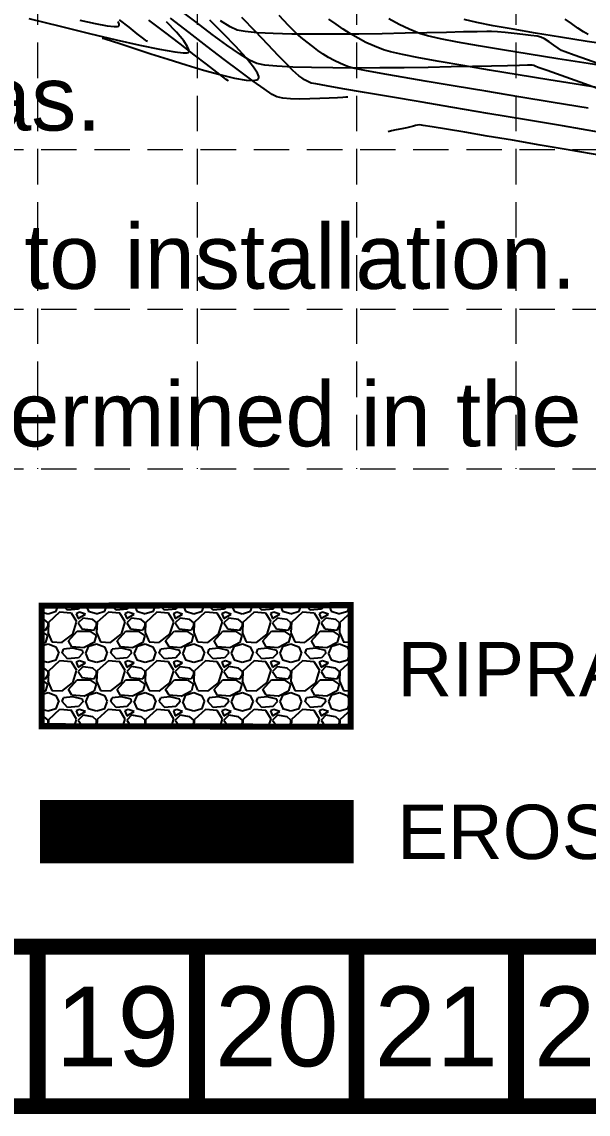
# Model space of a CAD drawing. Header units: inches. Extents: x 2547543 to 2548696, y 7125653 to 7126375.
# Drawn here: x 2547883.8 to 2547947.7, y 7125653.5 to 7125776.7 of the extents above; entities that cross this region are included whole.
import ezdxf
from ezdxf.enums import TextEntityAlignment as Align

# ---------------------------------------------------------------- set-up
doc = ezdxf.new("R2010")
doc.units = ezdxf.units.IN
doc.header["$MEASUREMENT"] = 0
doc.linetypes.add('ACAD_ISO02W100', pattern=[15, 12, -3])
doc.linetypes.add('HIDDEN', pattern=[0.375, 0.25, -0.125])
for name, color, linetype in [('BASE', 7, 'Continuous'), ('CONT-MJR', 6, 'Continuous'), ('CONT-MNR', 14, 'Continuous'), ('GRID', 254, 'HIDDEN'), ('LEGEND', 7, 'Continuous'), ('V-TOPO-MAJR-E', 6, 'Continuous'), ('V-TOPO-MINR-E', 14, 'Continuous')]:
    doc.layers.add(name, color=color, linetype=linetype)
doc.styles.add("L200'", font='ARIAL.TTF', dxfattribs={"height": 0.001968503937008})
doc.styles.get("Standard").update_dxf_attribs({"font": 'ARIAL.TTF'})

msp = doc.modelspace()

# ---------------------------------------------------------------- hatches: boundary and pattern name
at = {"layer": 'LEGEND', "linetype": 'ACAD_ISO02W100'}
h = msp.add_hatch(dxfattribs=at)
h.set_pattern_fill('GRAVEL', color=240, scale=5.484995999920184, style=0)
h.set_pattern_definition([(228.0128, (2547495.752095913, 7125420.245029061), (-43.87995830275605, -49.36497135799203), [0.7379294218452616, -73.05514440258492]), (184.9697, (2547495.258446272, 7125419.696529461), (65.81995776661223, 5.484948318888634), [1.266310056509573, -125.3646571994757]), (132.5103999999999, (2547493.996897192, 7125419.586829541), (54.84990908937124, -60.33500357527083), [0.892891528835007, -88.39637105458569]), (267.2737, (2547491.857748752, 7125418.215580542), (5.484974157169755, 109.6999216163319), [1.153154589031219, -114.1622823741067]), (292.8337, (2547491.802898793, 7125417.063731381), (-27.42503433088401, 65.81993231765765), [1.130759350363546, -111.9453292658791]), (357.2737, (2547492.241698472, 7125416.021582141), (-109.699921616332, 5.484974157169756), [1.153154589031219, -114.1622823741068]), (37.6942, (2547493.393547632, 7125415.966732182), (-71.3049882896476, -54.8499073715457), [1.524987952861808, -150.973686663407]), (72.2553, (2547494.600246752, 7125416.899181501), (38.39503103283741, 120.669891326606), [1.43974563002705, -142.534866737642]), (121.4296, (2547495.039046432, 7125418.270430501), (-43.8800131637859, 71.30492077414397), [1.157059906183163, -114.5490568670412]), (175.2364, (2547494.435696872, 7125419.257729782), (60.33496118968117, -5.484949556601065), [1.320962556652766, -64.7271378510055]), (222.3974, (2547493.119297832, 7125419.367429701), (-65.81999231964949, -60.3349125690011), [1.708291034183142, -169.1209385390391]), (138.8141, (2547497.287894792, 7125418.160730582), (-38.39498816265884, 32.90996126321686), [0.5830605597875157, -57.72324224378405]), (171.4692, (2547496.849095112, 7125418.544680301), (71.30493859118023, -10.97003538637697), [1.109269136035848, -109.8179077473568]), (225, (2547495.752095913, 7125418.709230182), (-6.089568849088272e-16, -5.484997697246446), [0.7756936193047123, -6.981259028730414]), (203.1985999999999, (2547495.368146192, 7125419.367429701), (27.42497852231091, 10.96999926891278), [0.4177263253619216, -41.35475811593823]), (291.8014, (2547494.984196472, 7125419.202879821), (-5.4849955090166, 16.45498949722353), [0.5907505241794034, -28.94685795973077]), (30.9638, (2547495.203596312, 7125418.654380221), (16.45497715201813, 10.97000562205135), [0.9594848652700285, -31.02326353045626]), (161.5651, (2547496.026345713, 7125419.148029861), (10.96999438358102, -5.484987241603119), [0.6938026290259044, -16.6512795516097]), (16.38950000000001, (2547491.802898793, 7125419.202879821), (54.84997205748265, 16.45494801314128), [0.9719412911858561, -96.22243465221977]), (70.3462, (2547492.735348112, 7125419.477129621), (-21.93995793153377, -60.33496771291358), [0.8154049903441343, -80.72492400919327]), (293.1986, (2547496.026345713, 7125420.245029061), (-10.96999926891279, 27.4249785223109), [0.8354471657278432, -40.9370372755723]), (343.6105, (2547496.355445472, 7125419.477129621), (-54.84997205748265, 16.45494801314129), [0.9719412911858473, -96.2224346522186]), (339.444, (2547491.802898793, 7125415.802182301), (-27.42499011690873, 10.96997004022877), [0.9372761164663606, -45.92655164683566]), (294.7751, (2547492.680498152, 7125415.473082541), (-27.42493715764191, 60.33497476789587), [0.7853307572765628, -77.74786015529597]), (66.80140000000002, (2547496.081195672, 7125414.760033062), (10.9699992689128, 27.4249785223109), [0.8354471657278428, -40.93703727557228]), (17.35400000000001, (2547496.410295432, 7125415.527932501), (-71.30495907370046, -21.93995384459399), [0.91945536446262, -91.02583425697941]), (69.444, (2547493.393547632, 7125414.760033062), (-10.96997004022879, -27.42499011690872), [0.4686380582331809, -46.39518970506888]), (101.3098999999995, (2547495.752095913, 7125414.760033062), (-5.484983012336061, 21.9399881256645), [0.2796799460359292, -27.68841887248097]), (165.9638, (2547495.697245952, 7125415.03428286), (16.45499099451209, -5.484985344554386), [1.130759350363545, -21.48445508188736]), (186.009, (2547494.600246752, 7125415.308532662), (54.84995863292247, 5.484992256310814), [1.047908485784752, -103.7427919977984]), (303.6901, (2547495.203596312, 7125418.160730582), (-5.485003319686785, 10.96998957421694), [0.7910570931004887, -18.98537571940773]), (353.1572, (2547495.642395992, 7125417.502531061), (93.24492851829547, -10.97003586842569), [1.381089082803903, -136.7275833427584]), (60.94540000000001, (2547497.013644992, 7125417.337981181), (-21.93998414886868, -38.39497410880447), [0.5647132481677825, -55.90677611849048]), (90, (2547497.287894792, 7125417.831630821), (-5.484995999920184, 5.484995999920183), [0.3290997599952109, -5.155896239924971]), (120.2564, (2547494.490546832, 7125415.473082541), (21.93995595381396, -38.39498546979467), [0.7619975842929115, -75.43800218482224]), (48.01279999999997, (2547494.106597112, 7125416.131282061), (43.87995830275605, 49.36497135799203), [1.475858843690523, -72.31721498073962]), (0, (2547495.093896392, 7125417.228281261), (5.484995999920184, 5.484995999920183), [1.426098959979248, -4.058897039940936]), (325.3048, (2547496.519995352, 7125417.228281261), (-54.84992850977137, 38.39501922303243), [0.8672546575313798, -85.85814527565462]), (254.0546, (2547497.233044832, 7125416.73463162), (-5.484995392711276, -21.93998469436728), [0.7986263875803788, -39.13274784139855]), (207.646, (2547497.013644992, 7125415.966732182), (-104.2149010008804, -54.85000230590391), [1.300300576721079, -128.7299710102308]), (175.4261, (2547495.861795832, 7125415.363382622), (-71.30495106130222, 5.484967484309523), [1.375631511783969, -136.187371571721])])
h.paths.add_polyline_path([(2547886.027442979, 7125697.251104909), (2547920.933253584, 7125697.189078931), (2547920.933253584, 7125710.901568932), (2547886.027442979, 7125710.848935866)])

# ---------------------------------------------------------------- linework, layer by layer
at = {"layer": 'BASE', "const_width": 1.799999999973807}
for points in [[(2547543.583313602, 7125654.376313475), (2548695.583313586, 7125654.376313475), (2548695.583313586, 7126374.376313465), (2547543.583313602, 7126374.376313465)], [(2547561.543997881, 7125672.371599755), (2548677.633600889, 7125672.340385177), (2548677.610338688, 7126356.384924904), (2547561.770809304, 7126356.405646428)]]:
    msp.add_lwpolyline(points, close=True, dxfattribs=at)
for points in [[(2547885.583313597, 7125654.376313475), (2547885.583313597, 7125672.376313475)], [(2547903.583313597, 7125654.376313475), (2547903.583313597, 7125672.376313475)], [(2547921.583313597, 7125654.376313475), (2547921.583313597, 7125672.376313475)], [(2547939.583313596, 7125654.376313475), (2547939.583313596, 7125672.376313475)]]:
    msp.add_lwpolyline(points, dxfattribs=at)
at = {"layer": 'CONT-MJR', "color": 35}
for points, elevation in [([(2547884.574005778, 7125777.09536058), (2547888.114532918, 7125776.21006359)], 580), ([(2547888.114532918, 7125776.21006359), (2547891.437912921, 7125775.401159843)], 580), ([(2547891.437912921, 7125775.401159843), (2547894.469697839, 7125774.688870899)], 580), ([(2547928.690120609, 7125775.412166108), (2547927.548904141, 7125775.885947756)], 575), ([(2547897.135439717, 7125774.093418314), (2547899.360690606, 7125773.635023642)], 580), ([(2547931.061750141, 7125774.814660741), (2547929.605488515, 7125775.142116044)], 575), ([(2547935.352677546, 7125774.013244465), (2547932.997836236, 7125774.436227711)], 575), ([(2547902.018467047, 7125773.219846385), (2547902.458592954, 7125773.215078513)], 580), ([(2547902.458592954, 7125773.215078513), (2547902.614280059, 7125773.252792553)], 580), ([(2547902.668254847, 7125773.542118689), (2547902.519278906, 7125773.913367577)], 580), ([(2547902.614280059, 7125773.252792553), (2547902.649017812, 7125773.284402676)], 580), ([(2547902.649017812, 7125773.284402676), (2547902.675256899, 7125773.35678546)], 580), ([(2547902.675256899, 7125773.35678546), (2547902.668254847, 7125773.542118689)], 580), ([(2547941.074348805, 7125773.059337374), (2547938.065204821, 7125773.552138516)], 575)]:
    msp.add_lwpolyline(points, dxfattribs=dict(at, elevation=elevation))
at = {"layer": 'CONT-MJR', "color": 35, "extrusion": (0.7217572782486569, 0.6921462499321157, 0), "elevation": 6771045.101981997}
msp.add_lwpolyline([(3379560.081070879, 580), (3379561.679477894, 580)], dxfattribs=at)
at = {"layer": 'CONT-MJR', "color": 35, "extrusion": (-0.4663959747058611, -0.8845760536992678, 0), "elevation": -7491633.811767733}
msp.add_lwpolyline([(-1069598.764342901, 575.0000000000009), (-1069600.066637354, 575.0000000000009)], dxfattribs=at)
at = {"layer": 'CONT-MJR', "color": 35, "extrusion": (0.7648755596253214, 0.6441780641157004, 0), "elevation": 6539095.698669424}
msp.add_lwpolyline([(3809028.167595879, 580), (3809029.477214019, 580)], dxfattribs=at)
at = {"layer": 'CONT-MJR', "color": 35, "extrusion": (0.4286906081915732, 0.9034513614181668, 0), "elevation": 7530064.535888026}
msp.add_lwpolyline([(752824.5855314909, 575), (752825.8574642711, 575)], dxfattribs=at)
at = {"layer": 'CONT-MJR', "color": 35, "extrusion": (-0.2829610833138883, -0.9591313910668501, 0), "elevation": -7555519.545863903}
msp.add_lwpolyline([(427482.2131882776, 575.0000000000009), (427481.258816527, 575.0000000000009)], dxfattribs=at)
at = {"layer": 'CONT-MJR', "color": 35, "extrusion": (0.2179998171116188, 0.9759488099994287, 0), "elevation": 7509831.856341439}
msp.add_lwpolyline([(-933196.9967532726, 580.0000000000009), (-933199.7281894421, 580.0000000000009)], dxfattribs=at)
at = {"layer": 'CONT-MJR', "color": 35, "extrusion": (0.8334238349258989, 0.5526343378558809, 0), "elevation": 6061430.036959383}
msp.add_lwpolyline([(4530731.400030704, 580), (4530732.175371029, 580)], dxfattribs=at)
at = {"layer": 'CONT-MJR', "color": 35, "extrusion": (-0.1918327065692179, -0.9814276400684506, 0), "elevation": -7482208.871739002}
msp.add_lwpolyline([(1133655.272615645, 575), (1133653.299891405, 575)], dxfattribs=at)
at = {"layer": 'CONT-MJR', "color": 35, "extrusion": (-0.173391867723022, -0.9848529129811833, 0), "elevation": -7459623.950617991}
msp.add_lwpolyline([(1273754.90781082, 580.0000000000009), (1273756.64442745, 580.0000000000009)], dxfattribs=at)
at = {"layer": 'CONT-MJR', "color": 35, "extrusion": (-0.1195236204606179, -0.992831357357324, 0), "elevation": -7379225.571906656}
msp.add_lwpolyline([(1677937.851285179, 580.0000000000009), (1677938.80559075, 580.0000000000009)], dxfattribs=at)
at = {"layer": 'CONT-MJR', "color": 35, "extrusion": (0.1675871266644961, 0.9858572690690769, 0), "elevation": 7451997.273382706}
msp.add_lwpolyline([(-1317715.347855219, 575.0000000000009), (-1317712.596415066, 575.0000000000009)], dxfattribs=at)
at = {"layer": 'CONT-MJR', "color": 35, "extrusion": (-0.1576694723163681, -0.9874919430048419, 0), "elevation": -7438376.008462401}
msp.add_lwpolyline([(1392557.689848926, 575.0000000000005), (1392554.40405863, 575.0000000000005)], dxfattribs=at)
at = {"layer": 'CONT-MJR', "color": 35, "extrusion": (-0.1551281213709652, -0.9878943597166223, 0), "elevation": -7434768.317713321}
msp.add_lwpolyline([(1411695.575076169, 575), (1411692.114008073, 575)], dxfattribs=at)
at = {"layer": 'CONT-MJR', "color": 35, "extrusion": (-0.1536549575777744, -0.988124564015981, 0), "elevation": -7432655.156710106}
msp.add_lwpolyline([(1422783.12794909, 575.0000000000009), (1422779.552915402, 575.0000000000009)], dxfattribs=at)
at = {"layer": 'CONT-MNR', "color": 35, "extrusion": (-0.2098918373214926, -0.9777246118543852, 0), "elevation": -7501828.84353099}
msp.add_lwpolyline([(995492.7030294528, 581.0000000000009), (995494.4669845023, 581.0000000000009)], dxfattribs=at)
at = {"layer": 'CONT-MNR', "color": 35, "extrusion": (-0.1789476599682755, -0.9838585950185518, 0), "elevation": -7466695.812388762}
msp.add_lwpolyline([(1231624.486881633, 581.0000000000009), (1231625.879410312, 581.0000000000009)], dxfattribs=at)
at = {"layer": 'CONT-MNR', "color": 35, "extrusion": (0.923181151012323, 0.3843651420401731, 0), "elevation": 5091068.519804016}
msp.add_lwpolyline([(5599060.571998866, 581), (5599060.876758706, 581)], dxfattribs=at)
at = {"layer": 'CONT-MNR', "color": 35, "extrusion": (0.7027547199354185, 0.7114322199679262, 0), "elevation": 6860059.553956343}
msp.add_lwpolyline([(3195009.437751917, 579), (3195011.624825195, 579)], dxfattribs=at)
at = {"layer": 'CONT-MNR', "color": 35}
for points, elevation in [([(2547910.186904754, 7125775.609336983), (2547908.635274095, 7125777.21823607)], 578), ([(2547919.279211396, 7125776.437476734), (2547918.47330453, 7125777.021553371)], 576), ([(2547935.16450762, 7125776.651169923), (2547933.723490193, 7125776.986502542)], 574), ([(2547894.733707257, 7125776.219055508), (2547894.764249518, 7125776.247627921)], 581), ([(2547894.764249518, 7125776.247627921), (2547894.78732931, 7125776.30907842)], 581), ([(2547894.78732931, 7125776.30907842), (2547894.783947397, 7125776.458196354)], 581), ([(2547914.763475792, 7125775.449993757), (2547913.921285755, 7125776.292738865)], 577), ([(2547939.259820051, 7125775.874295049), (2547937.028000973, 7125776.278854554)], 574), ([(2547941.80581465, 7125775.442230024), (2547939.259820051, 7125775.874295049)], 574), ([(2547944.611834567, 7125774.987398095), (2547941.80581465, 7125775.442230024)], 574), ([(2547892.860883489, 7125774.891099208), (2547892.994823141, 7125774.855203678)], 579), ([(2547893.319644198, 7125774.761507464), (2547893.93854368, 7125774.570887079)], 579), ([(2547893.93854368, 7125774.570887079), (2547894.979600888, 7125774.236374349)], 579), ([(2547916.015692628, 7125774.404475693), (2547915.329454223, 7125774.94148501)], 577), ([(2547950.787349541, 7125774.028387981), (2547947.623729598, 7125774.514537876)], 574), ([(2547909.111317345, 7125772.648201942), (2547907.959158474, 7125773.925296558)], 579), ([(2547917.235648619, 7125773.474711065), (2547916.642831259, 7125773.91780469)], 577), ([(2547902.346453418, 7125771.861246129), (2547904.320646404, 7125771.273279242)], 579), ([(2547909.966660614, 7125771.584657473), (2547909.111317345, 7125772.648201942)], 579), ([(2547910.394704803, 7125770.925035023), (2547909.966660614, 7125771.584657473)], 579), ([(2547914.407976139, 7125771.213869047), (2547913.747018584, 7125771.893879809)], 578), ([(2547920.552164034, 7125771.676270735), (2547919.759275453, 7125772.002891557)], 577), ([(2547933.601760876, 7125771.780434977), (2547930.929401037, 7125772.241790193)], 576), ([(2547904.320646404, 7125771.273279242), (2547906.169723157, 7125770.765752086)], 579), ([(2547906.169723157, 7125770.765752086), (2547907.804629591, 7125770.377721496)], 579), ([(2547907.804629591, 7125770.377721496), (2547909.136311619, 7125770.148244301)], 579), ([(2547910.545008601, 7125770.560587687), (2547910.394704803, 7125770.925035023)], 579), ([(2547910.556318018, 7125770.386344645), (2547910.545008601, 7125770.560587687)], 579), ([(2547915.085060267, 7125770.626261937), (2547914.725649665, 7125770.907126564)], 578), ([(2547915.723718105, 7125770.174826825), (2547915.406365032, 7125770.385268401)], 578), ([(2547922.51383697, 7125771.239988942), (2547921.21491192, 7125771.503897429)], 577), ([(2547943.297606639, 7125770.187652119), (2547939.84523506, 7125770.746048542)], 576), ([(2547909.136311619, 7125770.148244301), (2547909.923491322, 7125770.105067181)], 579), ([(2547909.923491322, 7125770.105067181), (2547910.321690472, 7125770.167710143)], 579), ([(2547910.484953118, 7125770.259409319), (2547910.533786106, 7125770.32117743)], 579), ([(2547932.72737835, 7125769.459903242), (2547929.555709876, 7125769.994502424)], 577), ([(2547936.199241371, 7125768.881493893), (2547932.72737835, 7125769.459903242)], 577), ([(2547950.56676185, 7125769.025039856), (2547946.891239363, 7125769.611543424)], 576), ([(2547928.759779494, 7125767.679257948), (2547925.413439669, 7125768.245421317)], 578), ([(2547939.904102415, 7125768.268819378), (2547936.199241371, 7125768.881493893)], 577), ([(2547943.774764957, 7125767.631424703), (2547939.904102415, 7125768.268819378)], 577), ([(2547947.744032475, 7125766.978854869), (2547943.774764957, 7125767.631424703)], 577), ([(2547925.539516037, 7125764.402728663), (2547925.149545593, 7125764.318742771)], 579), ([(2547926.68434217, 7125764.649283873), (2547926.08010913, 7125764.519153366)], 579), ([(2547928.483671058, 7125765.062221625), (2547928.262460237, 7125765.001867753)], 579), ([(2547928.7378245, 7125765.091531609), (2547928.483671058, 7125765.062221625)], 579), ([(2547930.143572536, 7125764.867899595), (2547929.122877992, 7125765.034103121)], 579), ([(2547931.729761081, 7125764.604632048), (2547930.143572536, 7125764.867899595)], 579), ([(2547933.811296578, 7125764.256011494), (2547931.729761081, 7125764.604632048)], 579), ([(2547945.687967095, 7125762.242219493), (2547942.326514286, 7125762.815141931)], 579), ([(2547949.194031607, 7125761.642499116), (2547945.687967095, 7125762.242219493)], 579)]:
    msp.add_lwpolyline(points, dxfattribs=dict(at, elevation=elevation))
at = {"layer": 'CONT-MNR', "color": 35, "extrusion": (0.7212531506958676, 0.6926715618612361, 0), "elevation": 6773513.537594414}
msp.add_lwpolyline([(3374621.086946836, 577), (3374622.640364944, 577)], dxfattribs=at)
at = {"layer": 'CONT-MNR', "color": 35, "extrusion": (-0.1959221859121364, -0.9806194455890676, 0), "elevation": -7486872.176054503}
msp.add_lwpolyline([(1102458.930920137, 574), (1102457.030597477, 574)], dxfattribs=at)
at = {"layer": 'CONT-MNR', "color": 35, "extrusion": (-0.1213180274936688, -0.992613689309716, 0), "elevation": -7382248.492494216}
msp.add_lwpolyline([(1664588.795061388, 581.0000000000009), (1664589.580660489, 581.0000000000009)], dxfattribs=at)
at = {"layer": 'CONT-MNR', "color": 35, "extrusion": (-0.006335674493894516, -0.9999799294129396, 0), "elevation": -7141775.79700103}
msp.add_lwpolyline([(2502696.494253132, 581.0000000000009), (2502696.864169474, 581.0000000000009)], dxfattribs=at)
at = {"layer": 'CONT-MNR', "color": 35, "extrusion": (0.2495806569559062, -0.9683540136094125, 0), "elevation": -6264368.760311756}
msp.add_lwpolyline([(4245719.863978729, 581), (4245720.001712356, 581)], dxfattribs=at)
at = {"layer": 'CONT-MNR', "color": 35, "extrusion": (0.7193337590190907, 0.6946646263740979, 0), "elevation": 6782819.29133855}
msp.add_lwpolyline([(3355868.213119383, 579.0000000000009), (3355870.207889033, 579.0000000000009)], dxfattribs=at)
at = {"layer": 'CONT-MNR', "color": 35, "extrusion": (0.7217624519849999, 0.692140854815406, 0), "elevation": 6771026.325407207}
msp.add_lwpolyline([(3379602.516698933, 578.0000000000009), (3379604.54133283, 578.0000000000009)], dxfattribs=at)
at = {"layer": 'CONT-MNR', "color": 35, "extrusion": (-0.668331417983148, -0.743863640552914, 0), "elevation": -7003456.754768909}
msp.add_lwpolyline([(-2867077.698083065, 577), (-2867078.458946213, 577)], dxfattribs=at)
at = {"layer": 'CONT-MNR', "color": 35, "extrusion": (0.5646835719496575, 0.8253074963734282, 0), "elevation": 7319724.870955179}
msp.add_lwpolyline([(1920991.031588283, 576), (1920992.010341521, 576)], dxfattribs=at)
at = {"layer": 'CONT-MNR', "color": 35, "extrusion": (-0.5361057303046038, -0.8441508431166597, 0), "elevation": -7381184.279996775}
msp.add_lwpolyline([(-1669339.420149444, 576), (-1669340.395081508, 576)], dxfattribs=at)
at = {"layer": 'CONT-MNR', "color": 35, "extrusion": (0.5018053909217265, 0.8649805487072488, 0), "elevation": 7442217.530961675}
msp.add_lwpolyline([(1371849.479956298, 576), (1371850.464439584, 576)], dxfattribs=at)
at = {"layer": 'CONT-MNR', "color": 35, "extrusion": (-0.2771547319254491, -0.9608252986736624, 0), "elevation": -7552785.353487287}
msp.add_lwpolyline([(473137.8279843943, 579.0000000000009), (473138.1660490339, 579.0000000000009)], dxfattribs=at)
at = {"layer": 'CONT-MNR', "color": 35, "extrusion": (-0.3114287165617596, -0.9502695167691613, 0), "elevation": -7564893.703636851}
msp.add_lwpolyline([(202016.2061009915, 579), (202017.8731196835, 579)], dxfattribs=at)
at = {"layer": 'CONT-MNR', "color": 35, "extrusion": (0.7225960116146799, 0.6912705722063955, 0), "elevation": 6766948.724330386}
msp.add_lwpolyline([(3387757.937538331, 578), (3387759.677503489, 578)], dxfattribs=at)
at = {"layer": 'CONT-MNR', "color": 35, "extrusion": (-0.6130741066912789, -0.7900254044679135, 0), "elevation": -7191604.141288174}
msp.add_lwpolyline([(-2355708.60283883, 577), (-2355709.396659672, 577)], dxfattribs=at)
at = {"layer": 'CONT-MNR', "color": 35, "extrusion": (-0.463017825380464, -0.8863489681722128, 0), "elevation": -7495656.395036798}
msp.add_lwpolyline([(-1041011.951217786, 576), (-1041012.959263055, 576)], dxfattribs=at)
at = {"layer": 'CONT-MNR', "color": 35, "extrusion": (-0.4213834264249285, -0.906882576706812, 0), "elevation": -7535893.028773608}
msp.add_lwpolyline([(-692015.5243805805, 576), (-692016.5705498685, 576)], dxfattribs=at)
at = {"layer": 'CONT-MNR', "color": 35, "extrusion": (-0.1550977683139832, -0.9878991255507934, 0), "elevation": -7434727.402005475}
msp.add_lwpolyline([(1411923.504718211, 574.0000000000009), (1411920.455930178, 574.0000000000009)], dxfattribs=at)
at = {"layer": 'CONT-MNR', "color": 35, "extrusion": (0.3114523118138133, 0.9502617836500798, 0), "elevation": 7564898.717441773}
msp.add_lwpolyline([(-201830.0355052138, 579), (-201831.9457337353, 579)], dxfattribs=at)
at = {"layer": 'CONT-MNR', "color": 35, "extrusion": (-0.307135173081951, -0.9516659001224747, 0), "elevation": -7563904.502084756}
msp.add_lwpolyline([(236172.4429582083, 579.0000000000005), (236174.4996287161, 579.0000000000005)], dxfattribs=at)
at = {"layer": 'CONT-MNR', "color": 35, "extrusion": (0.7217456261206407, 0.692158400350472, 0), "elevation": 6771108.477973518}
msp.add_lwpolyline([(3379434.793773789, 578), (3379436.174953706, 578)], dxfattribs=at)
at = {"layer": 'CONT-MNR', "color": 35, "extrusion": (0.5715582618794619, 0.8205614865915463, 0), "elevation": 7303418.422143571}
msp.add_lwpolyline([(1982071.236332824, 577.0000000000005), (1982071.947156576, 577.0000000000005)], dxfattribs=at)
at = {"layer": 'CONT-MNR', "color": 35, "extrusion": (0.5321869489833736, 0.84662686664892, 0), "elevation": 7388839.535692549}
msp.add_lwpolyline([(1635107.041988607, 577), (1635107.748923807, 577)], dxfattribs=at)
at = {"layer": 'CONT-MNR', "color": 35, "extrusion": (-0.3787151390405574, -0.9255132864856621, 0), "elevation": -7559935.718822951}
msp.add_lwpolyline([(-340500.22873904, 576), (-340501.3279964542, 576)], dxfattribs=at)
at = {"layer": 'CONT-MNR', "color": 35, "extrusion": (0.2754142479097183, 0.961325643082678, 0), "elevation": 7551923.578119878}
msp.add_lwpolyline([(-486846.5468650062, 576.0000000000009), (-486845.7134899467, 576.0000000000009)], dxfattribs=at)
at = {"layer": 'CONT-MNR', "color": 35, "extrusion": (-0.2146533571342225, -0.9766902970087334, 0), "elevation": -7506594.400767989}
msp.add_lwpolyline([(958964.263688803, 576), (958962.8732729757, 576)], dxfattribs=at)
at = {"layer": 'CONT-MNR', "color": 35, "extrusion": (-0.1905043135880287, -0.9816863585200489, 0), "elevation": -7480665.206302978}
msp.add_lwpolyline([(1143776.355588778, 576), (1143774.46547889, 576)], dxfattribs=at)
at = {"layer": 'CONT-MNR', "color": 35, "extrusion": (-0.2987701823412441, -0.9543250903878508, 0), "elevation": -7561540.124204486}
msp.add_lwpolyline([(302556.8723041024, 579), (302558.9787719627, 579)], dxfattribs=at)
at = {"layer": 'CONT-MNR', "color": 35, "extrusion": (-0.4837473055172635, -0.8752077150052937, 0), "elevation": -7469079.904709438}
msp.add_lwpolyline([(-1217114.75387504, 577), (-1217115.483444224, 577)], dxfattribs=at)
at = {"layer": 'CONT-MNR', "color": 35, "extrusion": (-0.4314809146309884, -0.9021220650827723, 0), "elevation": -7527694.902696077}
msp.add_lwpolyline([(-776099.9863567674, 577.0000000000005), (-776100.7659822241, 577.0000000000005)], dxfattribs=at)
at = {"layer": 'CONT-MNR', "color": 35, "extrusion": (-0.2517143552291821, -0.9678015723130218, 0), "elevation": -7537681.211201566}
msp.add_lwpolyline([(672223.1783074397, 577), (672222.4935101587, 577)], dxfattribs=at)
at = {"layer": 'CONT-MNR', "color": 35, "extrusion": (-0.1777858869956593, -0.9840691939011031, 0), "elevation": -7465239.106188576}
msp.add_lwpolyline([(1240478.59727565, 576.0000000000009), (1240476.266531865, 576.0000000000009)], dxfattribs=at)
at = {"layer": 'CONT-MNR', "color": 35, "extrusion": (-0.1651678349666883, -0.9862654745515615, 0), "elevation": -7448739.363218551}
msp.add_lwpolyline([(1335993.6788228, 576.0000000000009), (1335990.645425391, 576.0000000000009)], dxfattribs=at)
at = {"layer": 'CONT-MNR', "color": 35, "extrusion": (0.9451024386456617, -0.3267742041012774, 0), "elevation": 79518.53362096054}
msp.add_lwpolyline([(7567174.344572886, 579), (7567174.413525425, 579)], dxfattribs=at)
at = {"layer": 'CONT-MNR', "color": 35, "extrusion": (0.6946217229088741, 0.7193751886624306, 0), "elevation": 6895939.707235096}
msp.add_lwpolyline([(3116808.628102173, 578.0000000000009), (3116809.069698619, 578.0000000000009)], dxfattribs=at)
at = {"layer": 'CONT-MNR', "color": 35, "extrusion": (-0.6000238395919947, -0.7999821197509858, 0), "elevation": -7229298.882748563}
msp.add_lwpolyline([(-2237345.338889581, 578.0000000000009), (-2237345.740529515, 578.0000000000009)], dxfattribs=at)
at = {"layer": 'CONT-MNR', "color": 35, "extrusion": (-0.1820842734893513, -0.9832829284330401, 0), "elevation": -7470585.832039432}
msp.add_lwpolyline([(1207839.731203875, 577.0000000000005), (1207837.831541389, 577.0000000000005)], dxfattribs=at)
at = {"layer": 'CONT-MNR', "color": 35, "extrusion": (-0.1738511411002016, -0.9847719435169536, 0), "elevation": -7460218.813632815}
msp.add_lwpolyline([(1270303.45052035, 577.0000000000009), (1270301.044186756, 577.0000000000009)], dxfattribs=at)
at = {"layer": 'CONT-MNR', "color": 35, "extrusion": (-0.1691381938822559, -0.9855923454300204, 0), "elevation": -7454056.565068499}
msp.add_lwpolyline([(1305979.999912055, 577.0000000000009), (1305977.154640967, 577.0000000000009)], dxfattribs=at)
at = {"layer": 'CONT-MNR', "color": 35, "extrusion": (-0.1618621421303708, -0.9868133799989579, 0), "elevation": -7444220.916374932}
msp.add_lwpolyline([(1360948.613425084, 576), (1360945.318233597, 576)], dxfattribs=at)
at = {"layer": 'CONT-MNR', "color": 35, "extrusion": (0.4897091631774293, -0.8718858500400508, 0), "elevation": -4965123.148377818}
msp.add_lwpolyline([(5711041.902476942, 579), (5711042.089729259, 579)], dxfattribs=at)
at = {"layer": 'CONT-MNR', "color": 35, "extrusion": (-0.4781372088230592, -0.8782851527487495, 0), "elevation": -7476711.458905221}
msp.add_lwpolyline([(-1169298.915789009, 578), (-1169299.311509605, 578)], dxfattribs=at)
at = {"layer": 'CONT-MNR', "color": 35, "extrusion": (-0.3953529731024791, -0.9185292737082636, 0), "elevation": -7552554.523495544}
msp.add_lwpolyline([(-476858.4025944825, 578.0000000000005), (-476858.85104194, 578.0000000000005)], dxfattribs=at)
at = {"layer": 'CONT-MNR', "color": 35, "extrusion": (-0.2053424882519581, -0.9786901769806902, 0), "elevation": -7497116.425346884}
msp.add_lwpolyline([(1030398.035754213, 578.0000000000009), (1030397.530709344, 578.0000000000009)], dxfattribs=at)
at = {"layer": 'CONT-MNR', "color": 35, "extrusion": (-0.1781518102914247, -0.9840030144719518, 0), "elevation": -7465694.89178315}
msp.add_lwpolyline([(1237690.44925788, 578), (1237689.213855863, 578)], dxfattribs=at)
at = {"layer": 'CONT-MNR', "color": 35, "extrusion": (-0.1717431028607551, -0.9851417698076558, 0), "elevation": -7457480.537547746}
msp.add_lwpolyline([(1286260.766139525, 578.0000000000009), (1286258.876539945, 578.0000000000009)], dxfattribs=at)
at = {"layer": 'CONT-MNR', "color": 35, "extrusion": (-0.1690086188361421, -0.9856145731263818, 0), "elevation": -7453882.378169691}
msp.add_lwpolyline([(1306953.200558292, 578.0000000000009), (1306950.733128308, 578.0000000000009)], dxfattribs=at)
at = {"layer": 'CONT-MNR', "color": 35, "extrusion": (-0.1582925436881182, -0.9873922577237202, 0), "elevation": -7439250.739357456}
msp.add_lwpolyline([(1387866.835954267, 576.0000000000009), (1387863.196435427, 576.0000000000009)], dxfattribs=at)
at = {"layer": 'CONT-MNR', "color": 35, "extrusion": (-0.1675936249697098, -0.9858561643919017, 0), "elevation": -7451998.606967474}
msp.add_lwpolyline([(1317654.644306075, 578), (1317651.675441205, 578)], dxfattribs=at)
at = {"layer": 'CONT-MNR', "color": 35, "extrusion": (-0.1664168585824444, -0.9860554899089354, 0), "elevation": -7450420.640042321}
msp.add_lwpolyline([(1326555.011827857, 578), (1326551.269307012, 578)], dxfattribs=at)
at = {"layer": 'CONT-MNR', "color": 35, "extrusion": (-0.1662694954517214, -0.9860803491005335, 0), "elevation": -7450222.309548142}
msp.add_lwpolyline([(1327672.441448735, 578.0000000000009), (1327668.426711054, 578.0000000000009)], dxfattribs=at)
at = {"layer": 'CONT-MNR', "color": 35, "extrusion": (-0.1663187770065533, -0.9860720381468305, 0), "elevation": -7450288.653901432}
msp.add_lwpolyline([(1327304.307366465, 578), (1327300.096820187, 578)], dxfattribs=at)
at = {"layer": 'CONT-MNR', "color": 35, "extrusion": (-0.1665406293176509, -0.986034593098275, 0), "elevation": -7450587.095761199}
msp.add_lwpolyline([(1325632.361968832, 578.0000000000005), (1325628.032022089, 578.0000000000005)], dxfattribs=at)
at = {"layer": 'CONT-MNR', "color": 35, "extrusion": (-0.2105375282636397, 0.9775857758747503, 0), "elevation": 6429611.97705267}
msp.add_lwpolyline([(-3991057.142746288, 579.0000000000005), (-3991056.5897584, 579.0000000000005)], dxfattribs=at)
at = {"layer": 'CONT-MNR', "color": 35, "extrusion": (0.2105375271616383, -0.9775857761120823, 0), "elevation": -6429611.981551666}
msp.add_lwpolyline([(3991058.34779439, 579.0000000000005), (3991057.753585371, 579.0000000000005)], dxfattribs=at)
at = {"layer": 'CONT-MNR', "color": 35, "extrusion": (-0.210537529861238, 0.9775857755306839, 0), "elevation": 6429611.970530371}
msp.add_lwpolyline([(-3991058.846903749, 579.0000000000005), (-3991058.365549742, 579.0000000000005)], dxfattribs=at)
at = {"layer": 'CONT-MNR', "color": 35, "extrusion": (0.2105375302757226, -0.9775857754414184, 0), "elevation": -6429611.968838212}
msp.add_lwpolyline([(3991059.129151762, 579.0000000000009), (3991058.849629825, 579.0000000000009)], dxfattribs=at)
at = {"layer": 'CONT-MNR', "color": 35, "extrusion": (0.2566392309532933, -0.9665072711240729, 0), "elevation": -6233205.33682467}
msp.add_lwpolyline([(4291342.042003578, 579), (4291341.779815912, 579)], dxfattribs=at)
at = {"layer": 'CONT-MNR', "color": 35, "extrusion": (-0.1475125726039557, -0.9890601806380452, 0), "elevation": -7423662.031542574}
msp.add_lwpolyline([(1468915.306574777, 579), (1468914.917262277, 579)], dxfattribs=at)
at = {"layer": 'CONT-MNR', "color": 35, "extrusion": (-0.1661109049075161, -0.9861070769803888, 0), "elevation": -7450006.152785763}
msp.add_lwpolyline([(1328870.9563254, 579.0000000000009), (1328868.414273469, 579.0000000000009)], dxfattribs=at)
at = {"layer": 'CONT-MNR', "color": 35, "extrusion": (-0.1669325272083084, -0.9859683216817098, 0), "elevation": -7451113.395427212}
msp.add_lwpolyline([(1322675.3067351, 578.0000000000009), (1322670.933795508, 578.0000000000009)], dxfattribs=at)
at = {"layer": 'CONT-MNR', "color": 35, "extrusion": (-0.166821760627577, -0.9859870689725679, 0), "elevation": -7450962.219169894}
msp.add_lwpolyline([(1323502.696043022, 579), (1323499.793582794, 579)], dxfattribs=at)
at = {"layer": 'CONT-MNR', "color": 35, "extrusion": (-0.1674357779826259, -0.9858829850704155, 0), "elevation": -7451785.020790679}
msp.add_lwpolyline([(1318865.345978208, 579.0000000000009), (1318862.154226141, 579.0000000000009)], dxfattribs=at)
at = {"layer": 'GRID', "color": 252, "linetype": 'HIDDEN', "lineweight": 0, "ltscale": 16}
for p, q in [((2547885.583313597, 7126356.376313465), (2547885.583313597, 7125726.296813901)), ((2547903.583313597, 7126356.376313465), (2547903.583313597, 7125726.296813901)), ((2547921.583313597, 7126356.376313465), (2547921.583313597, 7125726.296813901)), ((2547939.583313596, 7126356.376313465), (2547939.583313596, 7125726.296813901)), ((2547561.986892405, 7125762.2968139), (2548677.986892388, 7125762.2968139)), ((2547561.986892405, 7125744.296813901), (2548677.986892388, 7125744.296813901)), ((2547561.986892405, 7125726.296813901), (2548677.986892388, 7125726.296813901))]:
    msp.add_line(p, q, dxfattribs=at)
at = {"layer": 'LEGEND', "color": 240, "const_width": 0.6856244999900231}
msp.add_lwpolyline([(2547886.027442979, 7125697.251104909), (2547920.933253584, 7125697.189078931), (2547920.933253584, 7125710.901568932), (2547886.027442979, 7125710.848935866)], close=True, dxfattribs=at)
at = {"layer": 'LEGEND', "color": 84, "const_width": 7.127999999896274}
msp.add_lwpolyline([(2547885.847045621, 7125685.352697787), (2547921.282607196, 7125685.353267998)], dxfattribs=at)
at = {"layer": 'V-TOPO-MAJR-E', "color": 35, "elevation": 580}
for points in [[(2547899.941528558, 7125775.540699851), (2547898.147856764, 7125776.896695719)], [(2547907.12751569, 7125770.034224629), (2547907.063550635, 7125770.081040963)]]:
    msp.add_lwpolyline(points, dxfattribs=at)
at = {"layer": 'V-TOPO-MAJR-E', "color": 35, "extrusion": (0.6063381437988038, 0.7952069261359721, 0), "elevation": 7211354.985186334}
msp.add_lwpolyline([(2294519.669969922, 580.0000000000009), (2294521.833869918, 580.0000000000009)], dxfattribs=at)
at = {"layer": 'V-TOPO-MAJR-E', "color": 35, "extrusion": (-0.6086847563517127, -0.7934121674042163, 0), "elevation": -7204544.877693225}
msp.add_lwpolyline([(-2315811.966725983, 580), (-2315813.969980082, 580)], dxfattribs=at)
at = {"layer": 'V-TOPO-MAJR-E', "color": 35, "extrusion": (-0.6101483895778759, -0.7922871592393281, 0), "elevation": -7200257.520732844}
msp.add_lwpolyline([(-2329106.130237285, 580.0000000000005), (-2329107.896825972, 580.0000000000005)], dxfattribs=at)
at = {"layer": 'V-TOPO-MAJR-E', "color": 35, "extrusion": (-0.6105335343664945, -0.7919904061375722, 0), "elevation": -7199124.238008148}
msp.add_lwpolyline([(-2332605.228880573, 580), (-2332606.682769815, 580)], dxfattribs=at)
at = {"layer": 'V-TOPO-MAJR-E', "color": 35, "extrusion": (-0.6093122275695559, -0.7929303937510692, 0), "elevation": -7202710.599850988}
msp.add_lwpolyline([(-2321506.589505664, 580), (-2321507.47637641, 580)], dxfattribs=at)
at = {"layer": 'V-TOPO-MAJR-E', "color": 35, "extrusion": (-0.6058633795519538, -0.7955687055923486, 0), "elevation": -7212723.262245981}
msp.add_lwpolyline([(-2290208.239655437, 580.0000000000005), (-2290208.71812587, 580.0000000000005)], dxfattribs=at)
at = {"layer": 'V-TOPO-MAJR-E', "color": 35, "extrusion": (0.5994222936417756, 0.8004329540225297, 0), "elevation": 7230973.491672583}
msp.add_lwpolyline([(2231916.668488811, 580), (2231916.88946035, 580)], dxfattribs=at)
at = {"layer": 'V-TOPO-MINR-E', "color": 35, "extrusion": (0.6094336021740994, 0.7928371109762089, 0), "elevation": 7202358.177651191}
msp.add_lwpolyline([(2322615.307833184, 578.0000000000005), (2322617.753309036, 578.0000000000005)], dxfattribs=at)
at = {"layer": 'V-TOPO-MINR-E', "color": 35, "extrusion": (0.6136276742751381, 0.7895955150351888, 0), "elevation": 7189940.287325522}
msp.add_lwpolyline([(2360766.231942222, 581), (2360767.588176514, 581)], dxfattribs=at)
at = {"layer": 'V-TOPO-MINR-E', "color": 35, "extrusion": (0.6067466628955765, 0.7948952679850861, 0), "elevation": 7210176.683431232}
msp.add_lwpolyline([(2298224.720501566, 579.0000000000005), (2298227.370920298, 579.0000000000005)], dxfattribs=at)
at = {"layer": 'V-TOPO-MINR-E', "color": 35, "extrusion": (0.6015364543569809, 0.7988453505401607, 0), "elevation": 7225050.380535726}
msp.add_lwpolyline([(2251031.304337237, 578.0000000000005), (2251033.58173097, 578.0000000000005)], dxfattribs=at)
at = {"layer": 'V-TOPO-MINR-E', "color": 35, "extrusion": (-0.5223707956495643, -0.8527184481717521, 0), "elevation": -7407233.162225049}
msp.add_lwpolyline([(-1549649.776335689, 577), (-1549651.044656482, 577)], dxfattribs=at)
at = {"layer": 'V-TOPO-MINR-E', "color": 35, "extrusion": (0.5803128197668884, 0.8143936586284319, 0), "elevation": 7281792.854753865}
msp.add_lwpolyline([(2060148.505151272, 576), (2060149.404540735, 576)], dxfattribs=at)
at = {"layer": 'V-TOPO-MINR-E', "color": 35, "extrusion": (0.5793205622680319, 0.8150998013332181, 0), "elevation": 7284296.45146183}
msp.add_lwpolyline([(2051277.817747892, 576.0000000000009), (2051278.686586029, 576.0000000000009)], dxfattribs=at)
at = {"layer": 'V-TOPO-MINR-E', "color": 35, "extrusion": (-0.6159962742380808, -0.7877490654547318, 0), "elevation": -7182817.847194455}
msp.add_lwpolyline([(-2382347.732879243, 581.0000000000009), (-2382348.906270893, 581.0000000000009)], dxfattribs=at)
at = {"layer": 'V-TOPO-MINR-E', "color": 35}
for points, elevation in [([(2547897.421321748, 7125774.91396679), (2547896.832238753, 7125775.373852151)], 581), ([(2547906.945166474, 7125774.093918126), (2547905.297067862, 7125775.293366973)], 578), ([(2547910.385573455, 7125775.477870972), (2547909.005517916, 7125775.609416461)], 577), ([(2547914.29407504, 7125775.333434904), (2547912.17472755, 7125775.387619128)], 577), ([(2547916.664710768, 7125775.310092275), (2547914.29407504, 7125775.333434904)], 577), ([(2547919.207729573, 7125775.312365217), (2547916.664710768, 7125775.310092275)], 577), ([(2547924.495295782, 7125775.372853714), (2547921.844226297, 7125775.335027704)], 577), ([(2547933.667198146, 7125775.571272487), (2547931.746889209, 7125775.525052632)], 577), ([(2547937.503610901, 7125775.575303426), (2547936.832786114, 7125775.623228351)], 577), ([(2547938.383917289, 7125775.500174323), (2547937.503610901, 7125775.575303426)], 577), ([(2547940.371277472, 7125775.299365682), (2547939.37328093, 7125775.405606566)], 577), ([(2547947.739076459, 7125775.272808543), (2547947.213493954, 7125775.578070432)], 576), ([(2547897.97415758, 7125774.492077246), (2547897.913591134, 7125774.53653025)], 581), ([(2547908.370470132, 7125773.115022481), (2547906.945166474, 7125774.093918126)], 578), ([(2547941.991471862, 7125775.082926642), (2547941.277482566, 7125775.189217198)], 577), ([(2547942.818694212, 7125774.78091331), (2547942.412821011, 7125774.988259539)], 577), ([(2547943.317702894, 7125774.451133719), (2547942.818694212, 7125774.78091331)], 577), ([(2547916.519231837, 7125771.548102201), (2547914.38575396, 7125771.612336699)], 578), ([(2547934.675055602, 7125771.673619909), (2547932.267769849, 7125771.622977474)], 578), ([(2547936.817707175, 7125771.724151698), (2547934.675055602, 7125771.673619909)], 578), ([(2547938.619787174, 7125771.770442432), (2547936.817707175, 7125771.724151698)], 578), ([(2547940.898482855, 7125771.833779093), (2547940.0053582, 7125771.8083617)], 578), ([(2547941.428617618, 7125771.822672109), (2547941.223223744, 7125771.842564203)], 578), ([(2547941.588092369, 7125771.801044714), (2547941.428617618, 7125771.822672109)], 578), ([(2547941.74024015, 7125771.702937076), (2547941.664382555, 7125771.752916449)], 578), ([(2547909.919191324, 7125770.034381676), (2547908.398074538, 7125771.164693732)], 579), ([(2547918.919637317, 7125771.512669921), (2547916.519231837, 7125771.548102201)], 578), ([(2547921.511033002, 7125771.501909451), (2547918.919637317, 7125771.512669921)], 578), ([(2547924.217481495, 7125771.51169038), (2547921.511033002, 7125771.501909451)], 578), ([(2547929.671787316, 7125771.576354801), (2547926.963045399, 7125771.5378823)], 578), ([(2547946.798854884, 7125769.89559214), (2547944.703081767, 7125770.64433066)], 578), ([(2547911.159023459, 7125769.140716507), (2547909.919191324, 7125770.034381676)], 579), ([(2547949.320856021, 7125768.994291258), (2547946.798854884, 7125769.89559214)], 578), ([(2547913.250716277, 7125768.110481983), (2547912.579053741, 7125768.250833574)], 579), ([(2547914.14194831, 7125768.032863763), (2547913.250716277, 7125768.110481983)], 579), ([(2547918.494843224, 7125768.101819172), (2547917.429197296, 7125768.052456618)], 579), ([(2547919.428126603, 7125768.15193874), (2547918.494843224, 7125768.101819172)], 579), ([(2547920.032152605, 7125768.184249825), (2547919.428126603, 7125768.15193874)], 579), ([(2547920.378338529, 7125768.199777328), (2547920.032152605, 7125768.184249825)], 579), ([(2547920.616060079, 7125768.204867843), (2547920.549809645, 7125768.204495939)], 579)]:
    msp.add_lwpolyline(points, dxfattribs=dict(at, elevation=elevation))
at = {"layer": 'V-TOPO-MINR-E', "color": 35, "extrusion": (-0.6069581507044396, -0.7947337939797494, 0), "elevation": -7209564.906275385}
msp.add_lwpolyline([(-2300140.58666803, 579), (-2300143.155201928, 579)], dxfattribs=at)
at = {"layer": 'V-TOPO-MINR-E', "color": 35, "extrusion": (-0.4228490007717084, -0.906200155896239, 0), "elevation": -7534759.529334753}
msp.add_lwpolyline([(-704212.4418275724, 577.0000000000009), (-704213.308567022, 577.0000000000009)], dxfattribs=at)
at = {"layer": 'V-TOPO-MINR-E', "color": 35, "extrusion": (-0.1957512205393232, -0.9806535880000466, 0), "elevation": -7486673.716310736}
msp.add_lwpolyline([(1103736.835326163, 577), (1103735.925675868, 577)], dxfattribs=at)
at = {"layer": 'V-TOPO-MINR-E', "color": 35, "extrusion": (-0.05037980610643122, -0.9987301312850627, 0), "elevation": -7245089.909723713}
msp.add_lwpolyline([(2185681.478382224, 577.0000000000009), (2185679.68695325, 577.0000000000009)], dxfattribs=at)
at = {"layer": 'V-TOPO-MINR-E', "color": 35, "extrusion": (0.00859536425701997, -0.9999630591743323, 0), "elevation": -7103611.786653762}
msp.add_lwpolyline([(2609076.356507887, 577), (2609073.719913764, 577)], dxfattribs=at)
at = {"layer": 'V-TOPO-MINR-E', "color": 35, "extrusion": (0.01846162399447016, -0.9998295696964994, 0), "elevation": -7077522.100795796}
msp.add_lwpolyline([(2679046.224531454, 577.0000000000009), (2679043.637353435, 577.0000000000009)], dxfattribs=at)
at = {"layer": 'V-TOPO-MINR-E', "color": 35, "extrusion": (0.02147038841026418, -0.9997694846420911, 0), "elevation": -7069427.835853485}
msp.add_lwpolyline([(2700335.355777516, 577), (2700332.911714595, 577)], dxfattribs=at)
at = {"layer": 'V-TOPO-MINR-E', "color": 35, "extrusion": (0.02338490624055961, -0.9997265356886954, 0), "elevation": -7064243.734747815}
msp.add_lwpolyline([(2713870.571033425, 577.0000000000009), (2713868.349068986, 577.0000000000009)], dxfattribs=at)
at = {"layer": 'V-TOPO-MINR-E', "color": 35, "extrusion": (0.02288044196785377, -0.9997382084202622, 0), "elevation": -7065612.254818561}
msp.add_lwpolyline([(2710309.074812053, 577.0000000000005), (2710307.534052793, 577.0000000000005)], dxfattribs=at)
at = {"layer": 'V-TOPO-MINR-E', "color": 35, "extrusion": (0.01762155445413629, -0.9998447283546681, 0), "elevation": -7079770.596617525}
msp.add_lwpolyline([(2673107.910006184, 577), (2673106.828340522, 577)], dxfattribs=at)
at = {"layer": 'V-TOPO-MINR-E', "color": 35, "extrusion": (-0.00433667129772545, -0.9999905965968159, 0), "elevation": -7136758.18121833}
msp.add_lwpolyline([(2517010.726889504, 577.0000000000009), (2517010.183150034, 577.0000000000009)], dxfattribs=at)
at = {"layer": 'V-TOPO-MINR-E', "color": 35, "extrusion": (-0.09515074890781355, -0.9954628747383211, 0), "elevation": -7335883.209544123}
msp.add_lwpolyline([(1858356.186792846, 577.0000000000009), (1858355.19291988, 577.0000000000009)], dxfattribs=at)
at = {"layer": 'V-TOPO-MINR-E', "color": 35, "extrusion": (-0.1206611098353155, -0.9926937576983699, 0), "elevation": -7381149.97143409}
msp.add_lwpolyline([(1669521.45837105, 577), (1669520.545496272, 577)], dxfattribs=at)
at = {"layer": 'V-TOPO-MINR-E', "color": 35, "extrusion": (0.5591455281127398, 0.8290695256680982, 0), "elevation": 7332436.668820633}
msp.add_lwpolyline([(1871920.16109427, 576), (1871920.932117187, 576)], dxfattribs=at)
at = {"layer": 'V-TOPO-MINR-E', "color": 35, "extrusion": (0.6111645494016475, 0.7915035650928437, 0), "elevation": 7197260.827877592}
msp.add_lwpolyline([(2338350.7029572, 581.0000000000005), (2338351.121965051, 581.0000000000005)], dxfattribs=at)
at = {"layer": 'V-TOPO-MINR-E', "color": 35, "extrusion": (0.6028143074962704, 0.7978815141847767, 0), "elevation": 7221433.093298715}
msp.add_lwpolyline([(2262598.197328712, 581), (2262598.398640782, 581)], dxfattribs=at)
at = {"layer": 'V-TOPO-MINR-E', "color": 35, "extrusion": (-0.2192114338398334, -0.9756773786830791, 0), "elevation": -7510995.571286339}
msp.add_lwpolyline([(923918.4219802481, 577.0000000000009), (923917.9901273039, 577.0000000000009)], dxfattribs=at)
at = {"layer": 'V-TOPO-MINR-E', "color": 35, "extrusion": (0.5796681077206465, 0.8148526768021107, 0), "elevation": 7283417.867346706}
msp.add_lwpolyline([(2054385.110465121, 577), (2054385.759362557, 577)], dxfattribs=at)
at = {"layer": 'V-TOPO-MINR-E', "color": 35, "extrusion": (-0.5733098363491487, -0.8193386549805352, 0), "elevation": -7299183.415936363}
msp.add_lwpolyline([(-1997646.88038365, 577), (-1997647.484669296, 577)], dxfattribs=at)
at = {"layer": 'V-TOPO-MINR-E', "color": 35, "extrusion": (-0.6057047869946635, -0.795689456390965, 0), "elevation": -7213181.289266322}
msp.add_lwpolyline([(-2288772.048094114, 579), (-2288774.463422165, 579)], dxfattribs=at)
at = {"layer": 'V-TOPO-MINR-E', "color": 35, "extrusion": (0.5241131293650167, 0.8516486526891293, 0), "elevation": 7404047.302159741}
msp.add_lwpolyline([(1564787.164193786, 578.0000000000005), (1564788.515573294, 578.0000000000005)], dxfattribs=at)
at = {"layer": 'V-TOPO-MINR-E', "color": 35, "extrusion": (-0.5173725730508489, -0.8557602588661991, 0), "elevation": -7416190.490552327}
msp.add_lwpolyline([(-1506249.914411516, 577.0000000000009), (-1506250.379594383, 577.0000000000009)], dxfattribs=at)
at = {"layer": 'V-TOPO-MINR-E', "color": 35, "extrusion": (0.3562356673857475, 0.9343961415172001, 0), "elevation": 7565964.047188099}
msp.add_lwpolyline([(157664.5046254764, 577.0000000000009), (157664.9405562696, 577.0000000000009)], dxfattribs=at)
at = {"layer": 'V-TOPO-MINR-E', "color": 35, "extrusion": (-0.3414049042043897, -0.9399163214803707, 0), "elevation": -7567511.627286588}
msp.add_lwpolyline([(-37917.66538053658, 577.0000000000009), (-37918.73209829256, 577.0000000000009)], dxfattribs=at)
at = {"layer": 'V-TOPO-MINR-E', "color": 35, "extrusion": (-0.3379673046852046, -0.9411578512469724, 0), "elevation": -7567599.66807807}
msp.add_lwpolyline([(-10257.1369620394, 577), (-10258.76066210913, 577)], dxfattribs=at)
at = {"layer": 'V-TOPO-MINR-E', "color": 35, "extrusion": (-0.6025501165788626, -0.7980810466430079, 0), "elevation": -7222185.411549418}
msp.add_lwpolyline([(-2260196.844914668, 579.0000000000005), (-2260199.035740321, 579.0000000000005)], dxfattribs=at)
at = {"layer": 'V-TOPO-MINR-E', "color": 35, "extrusion": (-0.4252633587046059, -0.9050696524264183, 0), "elevation": -7532852.916177569}
msp.add_lwpolyline([(-724293.4107271242, 578), (-724294.3221368077, 578)], dxfattribs=at)
at = {"layer": 'V-TOPO-MINR-E', "color": 35, "extrusion": (-0.1961263164850043, -0.9805786393665854, 0), "elevation": -7487092.101928031}
msp.add_lwpolyline([(1100875.936776268, 578), (1100875.042334302, 578)], dxfattribs=at)
at = {"layer": 'V-TOPO-MINR-E', "color": 35, "extrusion": (-0.09738382619922911, -0.9952468992138577, 0), "elevation": -7340027.67572556}
msp.add_lwpolyline([(1841867.196088392, 578.0000000000009), (1841865.817726417, 578.0000000000009)], dxfattribs=at)
at = {"layer": 'V-TOPO-MINR-E', "color": 35, "extrusion": (-0.05418501074856389, -0.9985309131970719, 0), "elevation": -7253362.003678838}
msp.add_lwpolyline([(2158061.266948584, 578.0000000000009), (2158059.47370127, 578.0000000000009)], dxfattribs=at)
at = {"layer": 'V-TOPO-MINR-E', "color": 35, "extrusion": (0.01795665236742048, -0.999838766319728, 0), "elevation": -7078870.374605848}
msp.add_lwpolyline([(2675476.459156669, 578), (2675473.862755509, 578)], dxfattribs=at)
at = {"layer": 'V-TOPO-MINR-E', "color": 35, "extrusion": (0.02735700671464104, -0.9996257270516876, 0), "elevation": -7053400.812902899}
msp.add_lwpolyline([(2741926.167548622, 578), (2741924.781458821, 578)], dxfattribs=at)
at = {"layer": 'V-TOPO-MINR-E', "color": 35, "extrusion": (0.02704278198609447, -0.9996342770946045, 0), "elevation": -7054262.365569737}
msp.add_lwpolyline([(2739710.077177925, 578.0000000000005), (2739709.752318227, 578.0000000000005)], dxfattribs=at)
at = {"layer": 'V-TOPO-MINR-E', "color": 35, "extrusion": (-0.5335569679392458, -0.8457641290356779, 0), "elevation": -7386194.169246447}
msp.add_lwpolyline([(-1647047.508102997, 578.0000000000009), (-1647047.598305671, 578.0000000000009)], dxfattribs=at)
at = {"layer": 'V-TOPO-MINR-E', "color": 35, "extrusion": (-0.3369764874236107, -0.941513062534793, 0), "elevation": -7567603.596742182}
msp.add_lwpolyline([(-2296.708635356743, 578), (-2297.087624561973, 578)], dxfattribs=at)
at = {"layer": 'V-TOPO-MINR-E', "color": 35, "extrusion": (-0.3365351920323369, -0.9416708897081603, 0), "elevation": -7567606.515286829}
msp.add_lwpolyline([(1257.073856211267, 577), (1254.967037372757, 577)], dxfattribs=at)
at = {"layer": 'V-TOPO-MINR-E', "color": 35, "extrusion": (0.009539289279044454, -0.9999544999448978, 0), "elevation": -7101141.902522317}
msp.add_lwpolyline([(2615785.828264425, 578.0000000000005), (2615783.082575594, 578.0000000000005)], dxfattribs=at)
at = {"layer": 'V-TOPO-MINR-E', "color": 35, "extrusion": (-0.3364120742346134, -0.9417148805817848, 0), "elevation": -7567603.613920421}
msp.add_lwpolyline([(2240.467414089013, 578.0000000000009), (2239.39152136026, 578.0000000000009)], dxfattribs=at)
at = {"layer": 'V-TOPO-MINR-E', "color": 35, "extrusion": (-0.3363800881829526, -0.9417263064574702, 0), "elevation": -7567603.533456515}
msp.add_lwpolyline([(2499.196579625364, 578.0000000000009), (2497.505181470886, 578.0000000000009)], dxfattribs=at)
at = {"layer": 'V-TOPO-MINR-E', "color": 35, "extrusion": (-0.5591800050140906, -0.8290462725279221, 0), "elevation": -7332333.31968371}
msp.add_lwpolyline([(-1872250.283578122, 579), (-1872251.374714413, 579)], dxfattribs=at)
at = {"layer": 'V-TOPO-MINR-E', "color": 35, "extrusion": (-0.4770097685224908, -0.878897992223284, 0), "elevation": -7478202.598256018}
msp.add_lwpolyline([(-1159705.813784255, 579), (-1159706.40023207, 579)], dxfattribs=at)
at = {"layer": 'V-TOPO-MINR-E', "color": 35, "extrusion": (-0.02621141005056014, -0.9996564219686489, 0), "elevation": -7190104.197859395}
msp.add_lwpolyline([(2360263.34756151, 579), (2360262.306788802, 579)], dxfattribs=at)
at = {"layer": 'V-TOPO-MINR-E', "color": 35, "extrusion": (0.009526547689033311, -0.9999546214149564, 0), "elevation": -7101171.812821805}
msp.add_lwpolyline([(2615684.649566413, 579.0000000000009), (2615683.530303824, 579.0000000000009)], dxfattribs=at)
at = {"layer": 'V-TOPO-MINR-E', "color": 35, "extrusion": (0.03209551550886363, -0.9994848062297997, 0), "elevation": -7040320.177783995}
msp.add_lwpolyline([(2775309.957050976, 579), (2775308.828847665, 579)], dxfattribs=at)
at = {"layer": 'V-TOPO-MINR-E', "color": 35, "extrusion": (0.02750798814811288, -0.9996215836945717, 0), "elevation": -7052983.529332164}
msp.add_lwpolyline([(2742971.922444135, 579.0000000000009), (2742971.750908107, 579.0000000000009)], dxfattribs=at)

# ---------------------------------------------------------------- texts
at = {"layer": 'BASE', "color": 7, "style": "L200'"}
for s, p in [('Stabilization practices are expected to be used at all disturbed areas.', (2547581.613724226, 7125764.452129098)), ('BMPs are not to scale; verify size/location/quantity in the field prior to installation.', (2547581.421626591, 7125746.593002902)), ('Location of concrete washout and construction entrance will be determined in the field and will be reflected on this Site Map.', (2547581.397298475, 7125728.821200284))]:
    msp.add_text(s, height=7.299797662261604, dxfattribs=at).set_placement(p)
at = {"layer": 'BASE'}
for s, p in [('19', (2547894.583313597, 7125663.376313475)), ('20', (2547912.583313597, 7125663.376313475)), ('21', (2547930.583313597, 7125663.376313475)), ('22', (2547948.583313596, 7125663.376313475))]:
    msp.add_text(s, height=8.999999999869033, dxfattribs=at).set_placement(p, align=Align.MIDDLE_CENTER)
at = {"layer": 'LEGEND', "style": "L200'"}
for s, p in [('RIPRAP / ROCK DAM', (2547926.202763218, 7125700.606149306)), ('EROSION BLANKET / SILT FENCE', (2547926.179956187, 7125682.257284697))]:
    msp.add_text(s, height=6.137836399387163, dxfattribs=at).set_placement(p)

doc.saveas('drawing.dxf')
